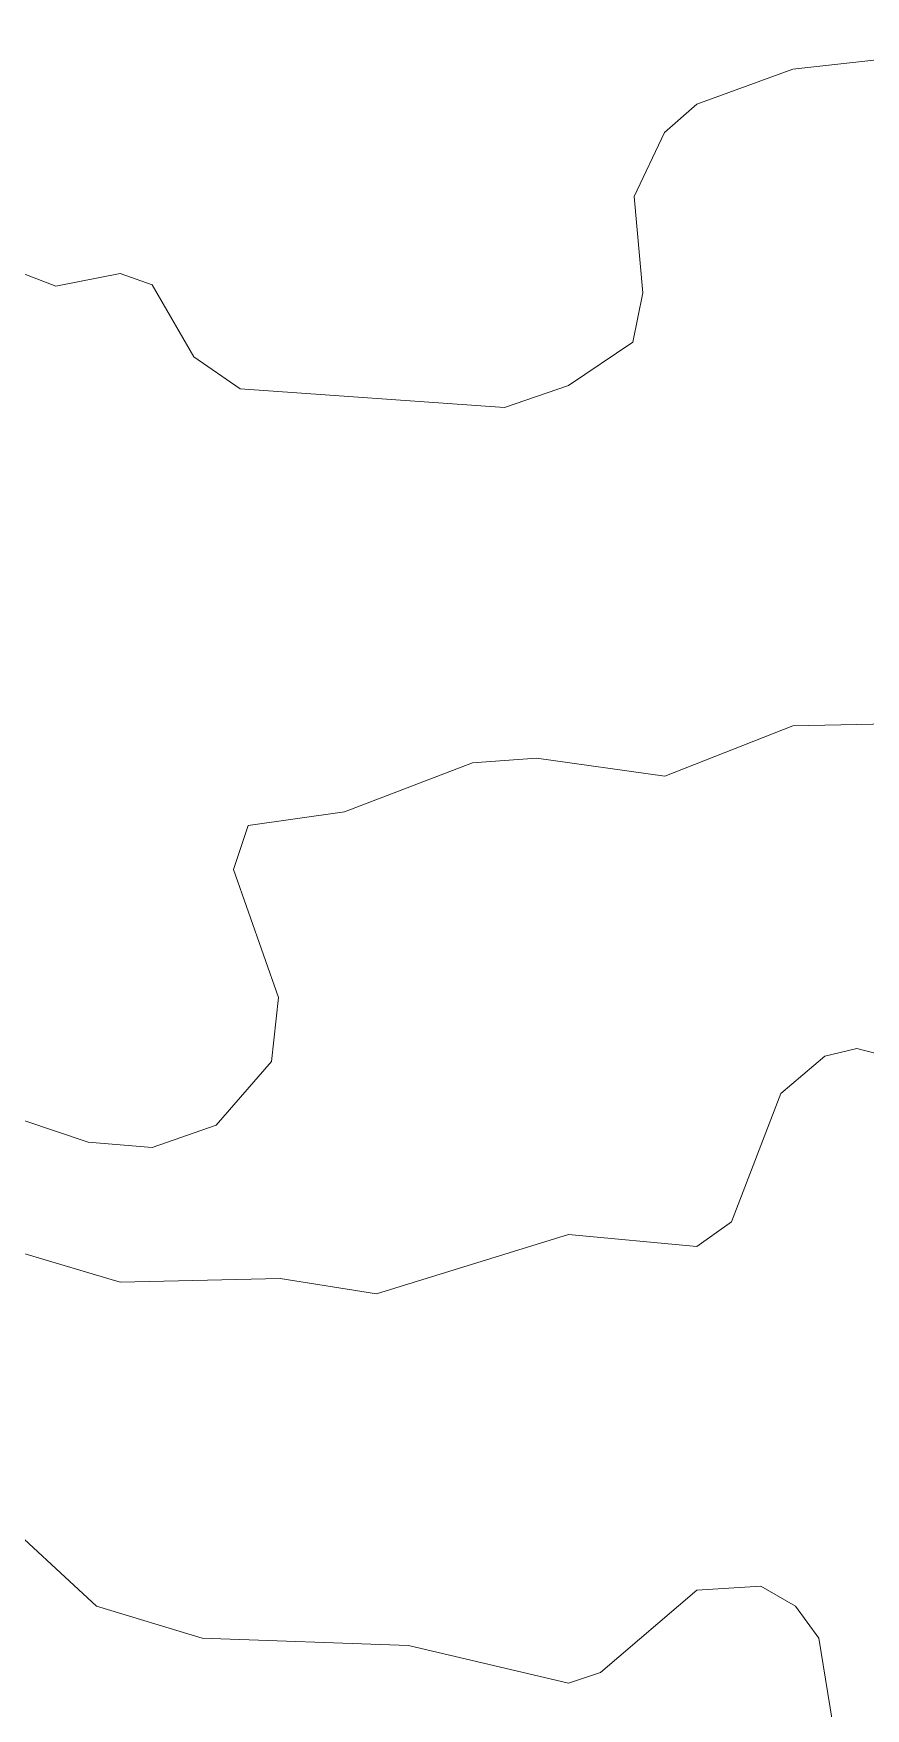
# Model space of a CAD drawing. Extents: x 6810325 to 6812275, y 1878569 to 1880689.
# Drawn here: x 6811153.7 to 6811238.9, y 1878937.2 to 1879108.8 of the extents above; entities that cross this region are included whole.
import ezdxf

# ---------------------------------------------------------------- set-up
doc = ezdxf.new("R2010")
doc.units = 21
doc.header["$LTSCALE"] = 10
doc.header["$MEASUREMENT"] = 0
doc.layers.add('TOPO-CONTOUR-MINOR', color=36, linetype='CONTINUOUS', lineweight=13)

msp = doc.modelspace()

# ---------------------------------------------------------------- linework, layer by layer
at = {"layer": 'TOPO-CONTOUR-MINOR'}
for points, elevation in [([(6811152.74, 1879084.14), (6811156.02, 1879082.88), (6811162.58, 1879084.19), (6811165.86, 1879083.03), (6811170.15, 1879075.64), (6811174.87, 1879072.36), (6811201.95, 1879070.45), (6811208.51, 1879072.71), (6811215.08, 1879077.14), (6811216.1, 1879082.21), (6811215.24, 1879092.05), (6811218.34, 1879098.61), (6811221.64, 1879101.5), (6811231.48, 1879105.11), (6811264.29, 1879108.75)], 196), ([(6811152.74, 1878997.42), (6811159.3, 1878995.21), (6811165.86, 1878994.67), (6811172.42, 1878996.94), (6811178.1, 1879003.47), (6811178.82, 1879010.03), (6811174.21, 1879023.15), (6811175.71, 1879027.66), (6811185.55, 1879029.03), (6811198.67, 1879034.07), (6811205.23, 1879034.54), (6811218.36, 1879032.7), (6811231.48, 1879037.84), (6811241.32, 1879038.04)], 197), ([(6811152.74, 1878983.81), (6811162.58, 1878980.88), (6811178.99, 1878981.26), (6811188.83, 1878979.68), (6811208.51, 1878985.77), (6811221.64, 1878984.53), (6811225.2, 1878987.06), (6811230.24, 1879000.19), (6811234.76, 1879004.04), (6811238.04, 1879004.81), (6811243.2, 1879003.47), (6811251.16, 1878997.43), (6811254.45, 1878996.33), (6811267.57, 1878997.59), (6811274.13, 1878995.89), (6811284.33, 1878987.06), (6811293.82, 1878982.1), (6811306.94, 1878978.67), (6811320.31, 1878977.22), (6811333.19, 1878973.23), (6811339.75, 1878969.71), (6811347.9, 1878960.82), (6811355.1, 1878941.13), (6811355.39, 1878895.2)], 198), ([(6811149.53, 1878957.53), (6811160.16, 1878947.69), (6811170.99, 1878944.41), (6811192.11, 1878943.66), (6811208.51, 1878939.8), (6811211.79, 1878940.91), (6811221.64, 1878949.34), (6811228.2, 1878949.76), (6811231.76, 1878947.69), (6811234.14, 1878944.41), (6811235.74, 1878934.57)], 199)]:
    msp.add_lwpolyline(points, dxfattribs=dict(at, elevation=elevation))

doc.saveas('drawing.dxf')
